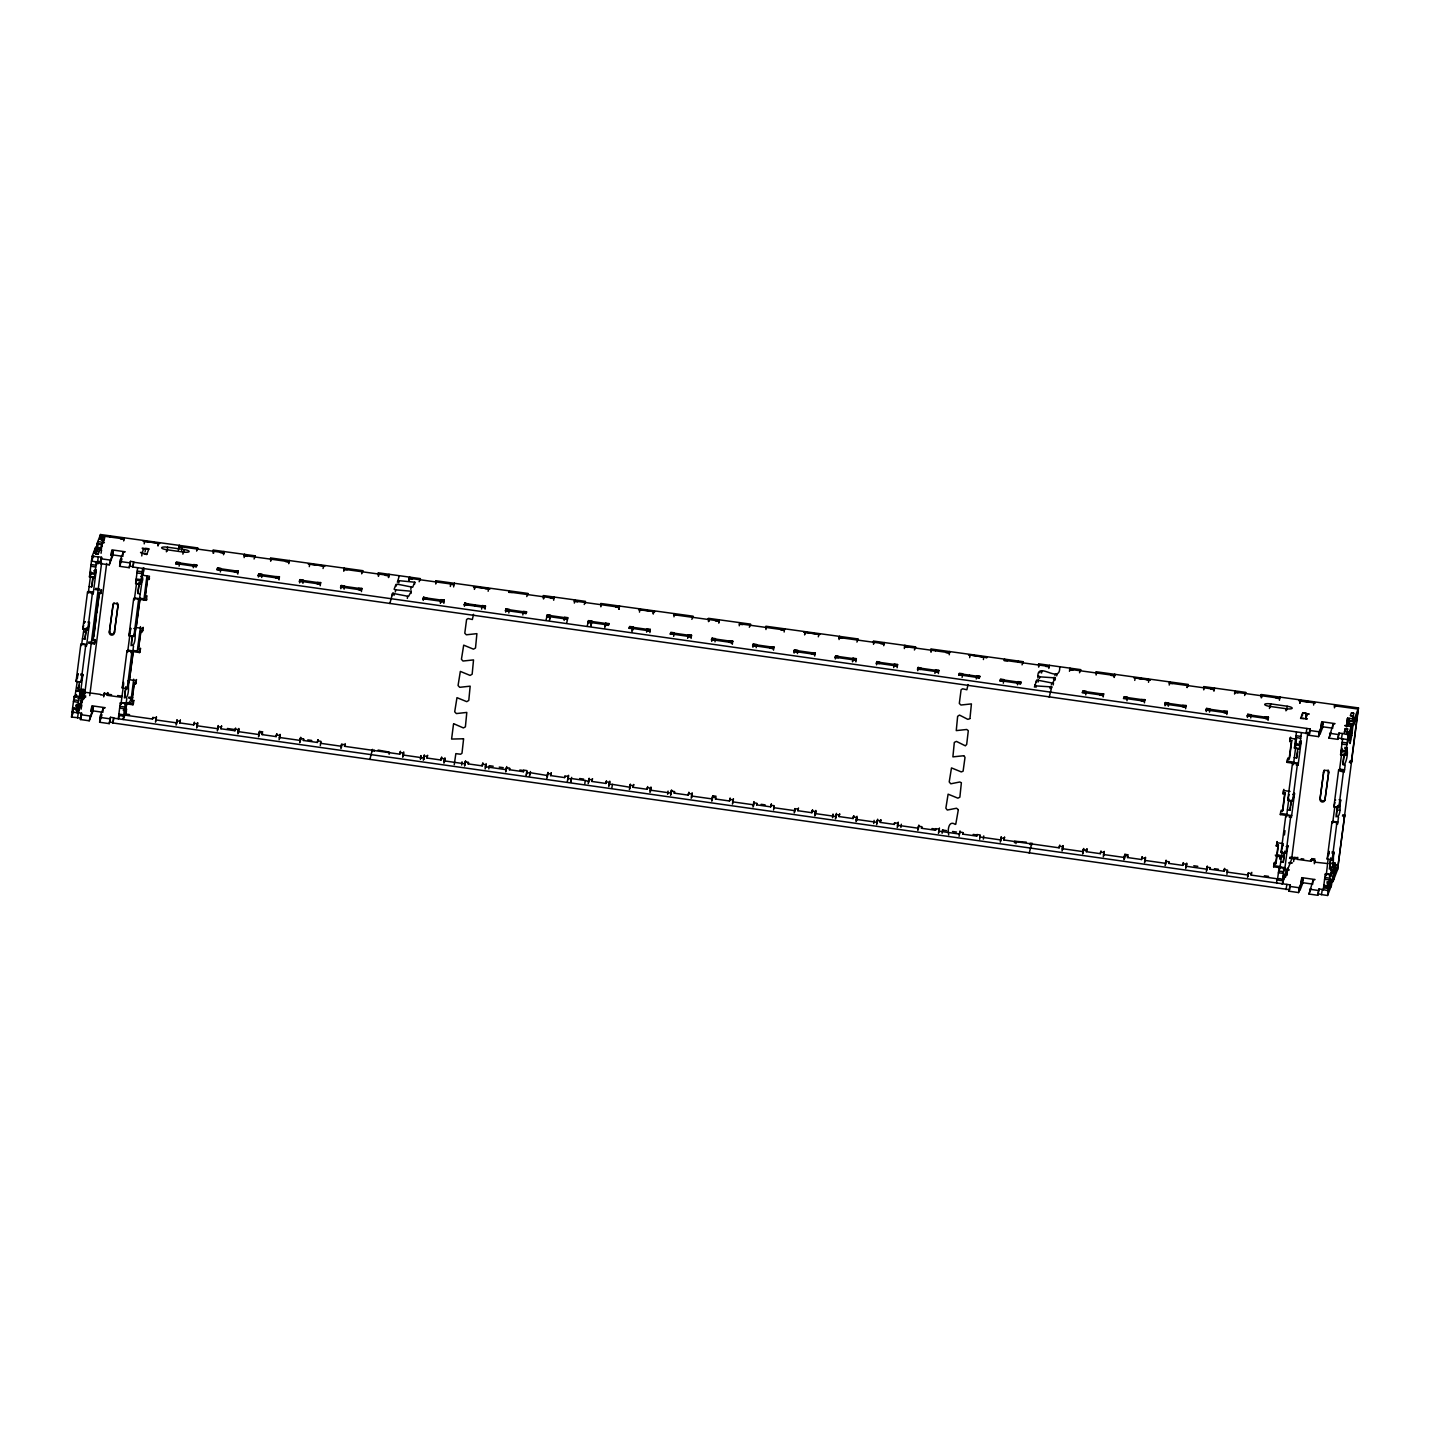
<?xml version="1.0" encoding="UTF-8"?>
<svg xmlns="http://www.w3.org/2000/svg" width="1430" height="1430" viewBox="0 0 1430 1430"><rect width="100%" height="100%" fill="white"/><g stroke="black" fill="none" stroke-linecap="round" stroke-linejoin="round"><path stroke-width="1.5" d="M1284.784 851.494L1283.264 862.29L1280.708 862.183L1279.832 868.636M81.385 689.046L83.601 689.475L81.421 704.579M84.602 621.621L84.495 622.747M85.174 646.146L86.551 645.734L89.482 623.158L87.963 621.996M94.97 569.819L96.221 570.409L93.218 593.629L87.534 591.949L82.761 629.236L87.713 629.933L89.554 622.264M96.257 563.188L98.42 563.492L98.616 561.4M128.36 686.9L129.004 681.038L128.039 680.859M133.812 628.503L135.707 628.896L135.01 634.741M1294.525 793.489L1291.451 817.227L1289.216 817.174M1301.211 741.205L1298.083 765.211L1297.493 763.763L1292.506 763.102L1287.733 800.389L1292.666 801.104L1297.457 763.799M1328.595 855.283L1329.292 851.476M1333.314 858.054L1333.976 852.191L1332.081 851.869M1335.459 800.157L1335.674 800.014M1339.088 799.71L1340.679 800.049L1339.946 805.966L1337.479 805.626M1349.866 740.257L1352.029 725.046L1347.096 724.331L1346.703 726.958M94.934 573.198L94.398 577.72L89.447 577.023L90.001 572.447L94.934 573.198L96.436 561.847M123.766 715.036L123.212 719.522L126.555 710.853L123.266 710.388M77.81 712.819L78.364 708.529L77.059 712.962L77.595 708.351L72.644 707.6L71.5 717.074L80.992 718.021M1285.373 875.464L1282.031 884.115C1286.607 877.984 1274.166 876 1277.079 883.418M1294.972 743.654L1294.418 748.176L1299.37 748.873L1299.906 744.315L1294.954 743.475L1296.456 732.303M1328.72 886.207L1327.576 895.484L1321.517 894.626L1322.285 889.442L1318.996 888.96L1317.799 895.287L1308.968 894.036L1313.133 880.058L1315.064 879.539L1301.872 877.663L1300.978 883.24L1302.623 883.472L1303.231 878.663L1301.586 878.413M453.828 723.777L463.392 727.924L465.394 726.869L466.806 712.426L456.349 713.57L454.704 711.8L456.974 697.661L466.77 701.665L468.79 700.432L470.166 686.168L459.709 687.312L458.065 685.542L460.335 671.403L470.13 675.425L472.168 674.174L473.527 659.909L462.98 661.035L461.425 659.284L463.695 645.145L473.491 649.166L475.511 648.005L476.905 633.651L466.341 634.795L464.786 633.204L466.591 619.494L468.128 618.547L472.365 619.512L473.509 614.31M969.969 718.432L971.417 703.9L960.96 705.026L959.315 703.453L961.103 689.725L962.64 688.795L966.877 689.76L968.038 684.541M958.279 810.006L955.758 824.288M139.353 582.814L137.798 593.396L139.21 582.242C142.785 585.138 144.269 575.736 140.801 576.326M1282.317 851.494L1280.708 862.183M86.515 628.521L84.906 639.174L82.439 638.817L81.492 645.52L80.884 644.126L85.818 644.823L86.408 646.324M1295.687 747.264L1293.435 764.603M1330.919 858.608C1327.451 873.319 1333.761 871.281 1333.386 858.089M84.03 628.396L82.475 638.692M1291.451 800.085L1290.79 805.68M1344.307 754.414C1339.785 780.887 1352.548 749.588 1344.844 747.354M1332.438 864.024L1332.42 862.451L1332.027 863.809M93.165 576.969L92.45 582.725M132.615 635.742C129.129 651.204 135.832 646.306 135.117 634.723M77.274 681.359L74.789 697.804L74.181 696.339M1337.551 807.289C1334.047 822.697 1341.072 816.905 1339.982 805.894M125.876 688.563C122.48 703.578 129.254 698.144 128.414 686.936M76.201 697.018L76.505 694.587M96.346 549.978L96.972 544.044L101.905 544.741L101.512 548.459M80.134 707.367L81.546 694.712L83.601 689.403M1348.061 724.527L1348.454 720.809L1353.388 721.506L1351.815 735.342L1349.33 735.02M1334.887 862.791L1331.544 884.884L1329.382 884.562M1282.799 845.827L1282.871 844.88M1347.775 739.596L1350.349 739.131L1350.081 743.564L1351.797 735.377M72.644 707.6L74.145 696.374L79.133 697.036L79.794 698.287L82.851 674.549L80.652 674.12M119.602 715.357L118.279 718.807L120.317 702.934L125.286 703.596L125.876 705.097L126.841 698.287M142.589 568.407L140.551 584.28L135.618 583.583L137.638 567.71M123.659 716.126L118.708 715.429M1294.865 744.78L1299.799 745.495M1278.402 845.005L1276.311 845.899L1278.402 845.005L1276.132 862.701L1274.487 862.451L1273.63 866.812L1284.104 868.207L1284.694 869.69L1287.822 845.595M1294.418 794.597L1292.863 794.383M1323.233 889.961L1325.27 874.088L1330.258 874.749L1330.847 876.25L1329.292 876.036M1353.906 723.115L1353.406 725.493L1354.228 719.058L1347.632 718.11L1346.72 723.687L1352.101 724.563L1348.168 734.734L1345.523 755.433L1340.571 754.736L1342.609 738.863M1328.613 887.279L1323.679 886.582M1333.868 853.37L1332.009 853.102M1330.74 881.041L1332.903 881.345L1334.977 867.349L1335.084 866.133L1332.867 865.811M80.849 644.161L76.058 681.466L81.063 681.985L82.815 674.424M89.983 572.322L92.11 556.324L95.667 547.1L100.618 547.797M72.912 710.192L73.413 707.832L73.216 709.441M92.289 559.076L92.378 559.934M77.345 678.571L77.917 673.727M88.302 592.807L90.805 573.537M93.343 557.414L93.54 555.805M94.344 553.392L94.898 549.102L101.494 550.05L100.136 549.066M75.736 691.03L78.221 691.387L79.419 682.003M84.906 639.174L86.354 627.913M89.178 586.479L91.609 586.944L92.807 577.577M96.364 553.446L96.632 551.337L99.117 551.694L98.134 554.197L95.667 553.857L96.632 551.337M98.027 544.204L97.526 546.564M77.595 708.297L79.097 697.089M81.01 682.164L85.8 644.859M92.485 592.646L87.713 629.933L82.815 629.057L83.691 625.285M99.653 539.289L100.458 534.516L197.841 547.94L196.571 551.068M99.993 538.145L100.458 534.516M77.542 717.932L78.31 712.73L81.599 713.213L81.188 716.43M93.576 555.734L91.484 561.15L97.526 562.008L98.295 556.806L101.602 557.271L101.19 560.489M78.507 712.444L79.615 705.258L76.326 704.793M76.112 706.402L79.419 706.867L80.044 704.132L79.508 708.422M101.816 539.342L102.084 537.233L104.551 537.573L104.283 539.682M81.081 709.191L81.778 705.222L80.134 704.99L82.457 698.966L84.406 698.448L80.008 697.822M82.046 702.184L82.457 698.966M101.065 553.267L101.494 550.05M102.031 546.26L102.46 543.043L104.39 542.524L97.794 541.577L96.972 548.012L97.472 545.652M82.404 700.897L83.244 695.856M92.753 711.622L91.109 711.389L91.717 706.563L93.379 706.813L92.753 711.622L89.214 720.792L80.402 719.54L81.599 713.213M112.738 555.698L111.093 555.466L111.719 550.639L113.363 550.872L112.738 555.698L109.216 564.85L100.404 563.599L101.602 557.271M83.262 698.698L83.798 694.408L83.315 696.768M103.317 542.202L104.551 537.573M84.156 696.732L85.067 691.155L81.76 690.69M81.564 692.299L84.853 692.764L101.619 562.902M95.113 639.567L93.111 640.479L99.171 593.325L101.155 592.413L101.494 589.803M93.844 636.386L96.489 615.758M96.865 612.809L99.51 592.181M88.374 643.089L94.362 643.929L94.773 640.712M99.171 593.325L100.815 593.557L101.226 590.34L95.238 589.518M94.362 643.929L95.059 639.961M89.75 695.57L106.678 563.456M89.214 720.792L93.379 706.813M109.216 564.85L113.363 550.872M91.109 711.389L92.02 705.812L105.194 707.689L103.264 708.207L100.601 715.107L99.635 722.257L109.252 723.634L110.45 717.306L113.757 717.771L112.988 722.972L1289.52 889.692L1290.146 884.866L1286.839 884.401L113.596 718.146L112.988 722.972M111.093 555.466L112.005 549.889L125.197 551.766L123.248 552.284L120.585 559.184L119.62 566.334L129.236 567.692L130.434 561.364L133.741 561.847L132.972 567.031L1309.523 733.751L1310.13 728.943L1306.841 728.46L133.598 562.222L132.972 567.031M114.293 633.025L118.064 605.105L114.293 633.025A2.502 2.431 17 0 1 111.504 635.099A2.502 2.431 17 0 1 109.323 632.346L113.113 604.425A2.502 2.431 17 0 1 114.096 602.781M109.323 632.346L113.113 604.425M99.635 722.257L100.601 715.107M119.62 566.334L120.585 559.184M103.675 696.875L104.14 693.264L107.429 693.711L107.786 692.567M123.659 540.933L124.267 537.787L124.017 539.807M104.015 695.731L104.372 692.924M102.853 711.425L103.264 708.207M122.837 555.484L123.248 552.284M122.283 695.767L121.264 697.25L107.232 695.32L107.429 693.711M107.751 692.871L107.232 695.32M109.252 723.634L110.45 717.306M129.236 567.692L130.434 561.364M120.978 704.221L123.695 683.611M127.038 650.686L127.628 652.169L130.756 628.127L128.968 635.617L133.919 636.314L135.707 628.825M133.723 598.455L134.313 599.957L136.547 583.351M141.767 555.93L142.178 552.713L140.533 552.481L146.843 554.179M124.374 697.947L125.822 686.686M131.059 645.716L132.275 636.35M144.198 543.865L144.645 541.201L159.534 543.454M119.584 708.1L124.535 708.797L125.25 703.631M127.163 688.724L131.953 651.419L127.002 650.722L122.229 688.009L127.216 688.545L129.004 681.038M138.639 599.206L133.866 636.493L128.915 635.796L133.705 598.491L138.674 599.17L139.264 600.654L141.82 582.582M145.073 551.909L145.628 548.316L148.917 548.78L146.7 554.554L143.536 553.696M131.989 651.383L132.561 652.884L133.544 646.074M133.794 700.432L131.721 701.326L133.794 700.432L133.383 703.649L126.787 702.72L124.91 715.125L152.527 719.04L152.956 717.914M131.721 701.326L133.991 683.647L135.636 683.88L136.476 679.536L136.047 680.662L129.451 679.733L133.061 651.633L133.491 650.489L140.086 651.437L140.498 648.219L139.64 652.563L133.061 651.633M140.051 649.345L138.406 649.113L140.676 631.434L142.321 631.667L143.179 627.323L142.732 628.449L136.136 627.52L139.747 599.402L140.176 598.276L146.772 599.206L146.343 600.35L139.747 599.402M146.343 600.35L146.754 597.132L145.109 596.9L147.379 579.204L149.024 579.436L149.435 576.236L142.839 575.289L143.804 567.764M126.787 702.72L125.34 713.999L129.594 714.589M133.491 650.489L129.451 679.733M140.176 598.276L136.136 627.52M143.751 570.409L142.839 575.289M133.705 679.161L131.185 698.877L128.986 703.471M137.352 650.704L140.444 626.608M143.822 600.332L146.897 576.236M132.436 697.983L134.42 682.521L136.065 682.754M142.768 630.541L141.105 630.308L138.406 649.113M145.109 596.9L147.808 578.077L149.453 578.31L149.024 579.436M126.358 703.846L132.954 704.775L133.365 701.558M135.636 683.88L136.047 680.662M142.321 631.667L142.732 628.449M157.961 545.777L158.23 543.668L159.517 543.597M158.051 545.688L158.516 543.114L143.375 541.416M166.398 551.819L166.666 549.71A5.559 1.305 7.3 0 1 161.662 547.672A5.559 1.305 7.3 0 1 167.632 547.207L184.13 549.549A5.559 1.305 7.3 0 1 189.135 551.569A5.559 1.305 7.3 0 1 183.147 552.052L166.666 549.71M167.131 551.122L167.632 547.207M152.527 719.04L152.724 717.431L156.031 717.914L156.46 716.77L155.906 721.06M155.477 722.186L156.031 717.914M178.339 550.103L179.286 545.366L179.036 547.386M179.125 566.137L179.679 562.544L176.391 562.079L175.658 563.956L179.108 564.046M181.628 550.55L182.164 546.957M182.879 554.161L183.147 552.052M183.737 552.552L184.13 549.549M193.282 567.746L193.694 564.528L197 564.993L196.268 566.888L193.122 566.03M176.087 725.117L177.07 719.701L176.587 724.152M179.715 722.901L180.359 720.166L179.715 722.901L193.729 724.903L194.373 722.168M193.729 724.903L193.944 723.294L197.233 723.759L197.68 722.633L197.126 726.923M196.679 728.049L197.233 723.759M220.345 571.982L220.899 568.389L217.592 567.925L216.877 569.801L220.309 569.909M223.509 554.751L223.92 551.533L223.455 553.053L220.166 552.588M223.67 553.946L223.974 551.533L223.634 552.677L178.947 546.51M217.289 730.98L218.272 725.564L217.718 729.836M237.791 574.074L238.202 570.856L234.77 570.767M220.935 728.764L221.578 726.029L220.935 728.764L234.949 730.748L235.593 728.013M244.155 557.593L244.566 554.375L244.101 555.895L247.39 556.341M234.949 730.748L235.146 729.139L238.453 729.604L238.881 728.478L238.399 732.929M237.898 733.894L238.453 729.604M258.401 577.005L258.812 573.788L262.101 574.252L261.69 577.47M258.508 736.825L259.491 731.409L262.78 731.874M259.009 735.86L259.491 731.409M279.011 579.919L279.422 576.701L275.972 576.612M276.151 736.611L276.794 733.876L276.151 736.611L262.137 734.609L262.351 733L259.044 732.535M288.753 563.688L289.361 560.542L289.092 562.562M279.1 739.757L280.083 734.341L279.547 738.631M299.603 582.85L300.014 579.633L303.321 580.097L302.91 583.315M309.291 566.638L309.738 563.956L324.628 566.226M299.71 742.688L300.693 737.272L300.139 741.544M300.229 741.705L300.64 738.488L299.907 740.383L279.297 737.451L280.03 735.574M320.213 585.782L320.624 582.564L317.174 582.475M323.055 568.532L323.609 565.869L308.433 564.153M317.353 742.456L317.996 739.721L317.353 742.456L303.357 740.472L303.553 738.863L300.264 738.398M320.32 745.602L320.856 741.312L317.567 740.847M340.823 588.695L341.234 585.496L344.523 585.96L344.112 589.178M343.772 571.285L344.38 568.139L344.13 570.141M340.912 748.534L341.466 744.244L344.773 744.708L344.558 746.317L399.774 754.164L400.418 751.429L399.774 754.164M341.43 747.568L341.842 744.351L341.109 746.228L320.517 743.296L320.946 742.17M361.415 591.627L361.826 588.409L358.394 588.32M345.202 743.582L344.558 746.317M388.459 577.434L388.728 575.432L344.022 569.265M388.603 577.505L389.014 574.288L388.549 575.807L385.26 575.343M369.852 759.455L372.515 749.356M389.854 603.532L392.606 593.325L408.533 596.399L411.304 591.269L411.018 593.414M372.247 751.465L372.426 749.964M392.231 595.541L392.499 593.432L393.84 593.236M374.034 751.322L374.195 750.124M394.019 595.398L394.215 593.879M395.735 586.443L397.183 584.137L412.662 587.247L414.807 582.207L398.541 580.634M395.359 591.949L395.627 589.839L411.286 591.234M397.361 582.242L399.345 575.7M398.863 582.85L398.845 580.687M409.105 580.294L409.355 578.274L454.007 584.423L454.365 583.297M409.248 580.348L409.659 577.13M407.336 598.437L407.604 596.328M389.139 754.236L389.407 752.126L378.11 750.089M410.839 589.357L411.125 587.23M414.521 584.316L414.807 582.207M402.742 757.31L403.278 753.02L399.989 752.555M403.242 756.345L403.725 751.894M423.244 600.403L423.655 597.204L426.801 598.044M420.402 759.187L420.974 755.594L420.545 758.794M440.404 603.246L440.958 599.653L444.247 600.117L443.836 603.335M440.547 602.87L440.958 599.653M423.334 760.242L423.888 755.952L427.177 756.416L427.624 755.29L426.98 758.025L440.994 760.027L441.638 757.274L440.994 760.027M423.781 759.115L424.317 754.826M423.852 759.276L424.263 756.059L423.53 757.936L402.938 755.004L403.653 753.127M426.98 758.025L427.177 756.416M450.343 586.461L450.611 584.352L453.9 584.816L454.382 583.297M453.632 586.926L453.9 584.816M443.944 763.173L444.498 758.883L441.191 758.418M444.927 757.757L444.373 762.029L444.873 758.99L444.14 760.867L464.75 763.799L465.465 761.904M464.446 606.266L464.857 603.049L468.003 603.889M474.385 589.392L474.814 586.711L489.721 588.981M474.563 588.82L474.832 586.711L473.545 586.765M454.24 764.71L455.848 753.628L460.621 754.236L461.997 753.217L463.588 738.935M461.622 765.032L462.033 761.815M481.606 609.091L482.16 605.516L485.467 605.98L485.056 609.198M464.553 766.087L465.09 761.815L468.397 762.279L468.182 763.888L482.196 765.872L482.84 763.137L482.196 765.872M465.054 765.122L465.537 760.671M488.148 591.287L488.595 588.606L473.562 586.944M485.145 769.018L485.7 764.728L482.411 764.264M485.592 767.892L486.146 763.602M505.648 612.111L506.059 608.894L509.366 609.377L508.812 612.97M488.81 768.893L489.221 765.676L493.225 766.248M522.826 614.954L523.38 611.361L526.669 611.826L525.954 613.702L522.79 612.862M505.755 771.95L506.309 767.66L509.598 768.125L509.402 769.733L523.416 771.717L523.845 770.591L519.841 770.037M506.184 770.824L506.738 766.534M523.416 771.717L523.612 770.126L526.919 770.591L526.365 774.881M526.151 775.793L526.991 771.449M546.135 619.851L547.279 614.757L550.568 615.222L550.014 618.815M529.44 776.258L529.994 772.665L547.172 775.489L547.887 773.612M549.442 620.316L549.996 616.723M530.029 774.756L530.441 771.539M553.696 600.26L554.107 597.043L553.642 598.562L550.353 598.115M564.171 620.423L564.582 617.206L567.889 617.689L566.745 622.783M546.76 778.707L547.958 772.379L547.404 776.669M550.604 775.596L551.247 772.861L550.604 775.596L564.618 777.58L565.047 776.454M574.342 603.102L574.753 599.885L574.288 601.404L577.577 601.869M564.618 777.58L564.832 775.972L568.121 776.436L568.55 775.31L568.014 779.6M567.352 781.638L568.121 776.436M587.355 625.714L588.481 620.602L591.788 621.085L591.376 624.284M570.659 782.103L571.214 778.51L585.227 780.512L584.816 783.729M590.644 626.179L591.198 622.586M570.802 781.727L571.643 777.384M590.787 625.804L591.788 621.085M604.801 627.788L605.212 624.57L608.358 625.411L609.091 623.534L605.641 623.444M605.391 626.286L605.802 623.069M588.177 783.658L589.16 778.242L588.606 782.532M591.823 781.441L592.467 778.707L591.823 781.441L605.82 783.425L606.463 780.691M618.94 609.216L619.548 606.052M619.047 609.269L619.458 606.052L618.993 607.571L615.704 607.124M605.82 783.425L606.034 781.817L609.323 782.299L609.77 781.173L609.216 785.445M608.787 786.589L609.323 782.299M611.861 787.966L612.415 784.373L629.593 787.197L630.308 785.32M631.846 632.024L632.418 628.431L628.968 628.342L629.701 626.465L632.99 626.93L632.578 630.147M632.435 630.523L632.99 626.93M639.478 612.147L639.925 609.466L654.815 611.736L638.656 609.698M646.592 632.131L647.004 628.914L650.293 629.397L649.881 632.596M629.379 789.503L630.38 784.087L629.897 788.538M633.025 787.304L633.669 784.552L633.025 787.304L647.039 789.288L647.683 786.554M647.039 789.288L647.236 787.68L650.543 788.145L650.972 787.018L650.507 791.469M649.989 792.435L650.543 788.145M673.959 616.795L674.567 613.649L674.013 615.15L677.445 615.222M673.637 636.368L674.209 632.793L670.902 632.31L670.187 634.205L673.619 634.294M667.667 794.294L668.078 791.076M687.651 638.37L688.205 634.777L691.512 635.242L691.101 638.459M670.599 795.366L671.582 789.95L671.117 794.383M688.241 795.134L688.885 792.399L688.241 795.134L674.227 793.15L674.442 791.541L671.153 791.076M691.208 798.28L692.192 792.864L691.637 797.154M691.709 797.314L692.12 794.097L691.405 795.992L711.997 798.905L712.73 797.028M711.711 641.391L712.122 638.173L715.411 638.638L715 641.856M718.79 623.015L719.201 619.798L718.736 621.317L715.429 620.87M718.897 622.622L719.254 619.798M711.8 801.211L712.784 795.795L716.09 796.26M712.247 800.085L712.784 795.795M732.303 644.304L732.714 641.105L729.282 640.998M729.461 800.997L730.104 798.262L729.461 800.997L715.447 798.995L715.644 797.404L712.355 796.921M739.274 625.804L739.542 623.784L784.284 629.951L784.623 628.825M739.632 624.66L739.882 622.658L739.364 624.159L742.671 624.624M732.41 804.143L733.393 798.726L732.839 803.017M752.913 647.236L753.324 644.018L756.613 644.483L756.202 647.701M753.02 807.074L754.003 801.658L753.521 806.091M773.523 650.167L773.934 646.95L770.484 646.861M770.663 806.842L771.306 804.107L770.663 806.842L756.649 804.858L756.863 803.249L753.556 802.784M784.141 632.024L784.552 628.807L784.087 630.326L780.78 629.879M773.612 809.988L774.166 805.716L770.877 805.233M794.115 653.099L794.526 649.881L797.833 650.346L797.422 653.564M804.572 634.902L805.09 632.239L819.891 634.491L803.767 632.257L805.019 632.221L804.75 634.33M794.222 812.919L794.776 808.629L798.065 809.094L797.869 810.703L811.883 812.705L812.526 809.97L811.883 812.705M794.74 811.954L795.151 808.737L794.419 810.613L773.827 807.7L774.256 806.556M814.725 656.013L815.136 652.795L811.704 652.706M818.318 636.797L818.711 634.706M798.512 807.968L797.869 810.703M814.832 815.851L815.815 810.435L815.35 814.885M835.335 658.944L835.746 655.726L838.892 656.567M839.053 639.55L839.66 636.404L839.392 638.406M832.51 817.71L832.921 814.492M852.495 661.786L853.049 658.193L856.356 658.658L855.944 661.875M832.653 817.334L833.064 814.117M852.638 661.411L853.049 658.193M835.442 818.782L835.978 814.492L839.285 814.957L839.714 813.831L839.07 816.566L853.084 818.55L853.728 815.815L853.084 818.55M835.871 817.638L836.425 813.366M835.942 817.799L836.353 814.582L835.638 816.476L815.029 813.545L815.761 811.668M839.07 816.566L839.285 814.957M856.034 821.696L856.588 817.406L853.299 816.941M856.481 820.57L857.017 816.28M856.552 820.731L856.963 817.513L856.23 819.39L876.84 822.322L877.573 820.445M876.536 664.807L876.948 661.59L880.111 662.43M883.722 645.716L883.972 643.697L839.303 637.548M884.062 644.573L884.33 642.553L883.829 644.072L880.523 643.625M873.712 823.573L874.123 820.355M893.696 667.631L894.268 664.038L897.557 664.503L897.146 667.721M876.644 824.627L877.198 820.337L880.487 820.802L880.934 819.676L880.29 822.411L894.286 824.413L894.733 823.287M877.073 823.501L877.627 819.211M880.29 822.411L880.487 820.802M904.35 648.559L904.6 646.539L949.27 652.706L949.627 651.562L949.234 654.779M904.69 647.415L904.958 645.395M894.286 824.413L894.501 822.804L897.79 823.269L897.254 827.559M897.754 826.594L898.237 822.143M917.756 670.652L918.167 667.435L921.313 668.275M900.918 827.434L901.329 824.216M934.916 673.494L935.47 669.901L938.759 670.366L938.348 673.584M917.846 830.49L918.4 826.2L921.707 826.665L921.492 828.274L935.506 830.258L935.935 829.132L931.931 828.56M918.292 829.346L918.846 825.074M935.506 830.258L935.703 828.649L939.01 829.114L938.455 833.404M938.902 832.278L939.438 827.988M942.12 833.279L942.674 829.686M962.104 677.355L962.676 673.762L959.369 673.298L958.654 675.175L962.086 675.264M969.665 657.657L970.112 654.976C1012.94 661.947 959.673 652.706 969.898 655.548M948.751 834.941C947.321 829.632 948.948 819.837 955.329 824.449M976.261 678.964L976.672 675.747L979.979 676.211L979.246 678.106L976.1 677.248M959.065 836.336L960.048 830.919M983.411 659.552L983.661 657.443M973.151 834.423L977.155 834.977L976.708 836.121L962.712 834.119L962.908 832.51L959.619 832.046M976.708 836.121L976.922 834.512L980.211 834.977L979.675 839.267M983.34 839.142L983.751 835.924M1003.324 683.2L1003.878 679.607L1000.589 679.143L999.856 681.02L1003.306 681.109M1017.481 684.809L1017.892 681.61L1021.181 682.074L1020.466 683.951L1017.302 683.111M1000.267 842.181L1001.25 836.764L1000.714 841.054M1003.914 839.982L1004.557 837.247L1003.914 839.982L1059.13 847.829L1059.773 845.076M1014.46 842.753L1014.621 841.537M1014.657 841.251L1026.311 842.163M1034.408 687.115L1036.75 680.001L1052.605 683.093L1055.376 677.945L1055.09 680.09M1036.339 681.931L1036.5 680.716M1015.926 843.664L1016.194 841.555M1035.964 687.419L1036.107 686.221M1036.16 685.917L1051.783 686.918L1049.209 697.179M1037.93 678.017C1036.232 658.783 1060.703 686.025 1059.702 666.738M1038.091 682.074L1038.377 679.965M1039.86 672.833L1040.003 671.617M1039.467 678.338L1039.628 677.123M1039.664 676.819L1055.358 677.909M1041.612 672.994L1041.88 670.885M1048.833 668.471L1049.441 665.325L1048.923 666.827L1045.616 666.38M1050.085 688.581L1050.353 686.472M1029.207 853.12L1031.87 843.021L1031.602 845.13M1030.083 844.522L1030.279 843.003M1051.443 684.827L1051.604 683.629M1053.588 679.482L1053.856 677.373M1053.213 684.988L1053.481 682.879M1054.965 675.729L1055.108 674.531M1056.716 675.889L1056.985 673.78L1055.805 673.995M1069.461 671.314L1070.069 668.168L1069.551 669.669L1072.858 670.134M1059.13 847.829L1059.344 846.22L1062.633 846.685L1063.08 845.559L1062.526 849.831M1062.079 850.975L1062.633 846.685M1085.745 694.909L1086.3 691.316L1082.993 690.851L1082.278 692.728L1085.71 692.817M1082.689 853.889L1083.672 848.473L1083.207 852.924M1103.191 697L1103.602 693.782L1100.171 693.693M1086.335 851.69L1086.979 848.955L1086.335 851.69L1100.349 853.674L1100.993 850.939M1114.81 674.334L1114.202 677.48L1114.739 674.317L1114.274 675.836L1110.967 675.389M1100.349 853.674L1100.546 852.066L1103.853 852.53L1104.282 851.404L1103.728 855.694L1104.228 852.638L1103.495 854.514L1124.105 857.446L1124.82 855.569L1124.409 858.787L1124.892 854.336L1128.181 854.8M1103.299 856.82L1103.853 852.53M1126.947 700.772L1127.501 697.179L1124.212 696.696L1123.479 698.591L1126.929 698.68M1134.759 680.412L1135.206 677.731L1150.078 680.001M1123.909 859.752L1124.892 854.336M1144.411 702.845L1144.822 699.627L1141.372 699.538M1148.505 682.307L1148.951 679.625L1133.918 677.802L1150.06 680.144M1141.551 859.519L1142.195 856.784L1141.551 859.519L1127.537 857.535L1127.752 855.927L1124.445 855.462M1144.501 862.683L1145.484 857.267L1145.019 861.7M1165.003 705.776L1165.414 702.559L1168.721 703.024L1168.31 706.241M1169.222 685.059L1169.829 681.913L1169.49 683.057L1214.177 689.224L1213.927 691.226M1165.11 865.597L1166.094 860.181L1165.629 864.632M1185.613 708.708L1186.024 705.49L1182.574 705.401M1182.771 865.382L1183.397 862.648L1182.771 865.382L1168.757 863.398L1168.954 861.79L1165.665 861.307M1185.72 868.528L1186.703 863.112L1186.149 867.402M1206.223 711.622L1206.634 708.404L1209.923 708.887L1209.512 712.086M1214.267 690.082L1214.535 688.08M1206.312 871.46L1207.313 866.044L1206.759 870.334M1226.815 714.553L1227.226 711.336L1223.794 711.246M1223.973 871.227L1224.616 868.493L1223.973 871.227L1209.959 869.243L1210.173 867.635L1206.866 867.17M1234.555 694.068L1234.805 692.066L1279.546 698.233L1279.904 697.089L1279.421 700.289M1234.894 692.924L1235.163 690.922L1234.644 692.442L1237.951 692.889M1226.922 874.391L1227.476 870.101L1224.169 869.619M1247.425 717.485L1247.836 714.267L1251.143 714.732L1250.732 717.949M1247.532 877.305L1248.086 873.015L1251.375 873.498L1251.179 875.106L1276.65 878.717M1269.447 708.494L1269.715 706.384A5.559 1.305 7.3 0 1 1264.71 704.347A5.559 1.305 7.3 0 1 1270.68 703.882L1287.161 706.223A5.559 1.305 7.3 0 1 1292.184 708.261A5.559 1.305 7.3 0 1 1286.196 708.726L1269.715 706.384M1248.05 876.34L1248.462 873.122L1247.729 874.999L1227.119 872.086L1227.566 870.959M1268.035 720.398L1268.446 717.199L1264.996 717.091M1270.251 707.189L1270.68 703.882M1251.804 872.354L1251.179 875.106M1285.928 710.835L1286.196 708.726M1286.66 710.138L1287.161 706.223M1276.311 845.899L1277.151 841.555L1276.74 844.773M1291.379 817.477L1290.79 815.976L1280.333 814.582L1280.744 811.364L1282.817 810.47L1285.087 792.792L1283.014 793.686L1285.087 792.792M1283.014 793.686L1283.425 790.468L1290.003 791.416M1287.018 762.369L1287.465 761.243L1294.043 762.172L1293.614 763.298L1287.018 762.369L1287.429 759.151L1289.52 758.258L1291.791 740.579L1289.699 741.473L1291.791 740.579M1289.699 741.473L1290.557 737.129L1290.128 740.347M1273.63 866.812L1274.487 862.451M1283.443 792.56L1283.854 789.342M1287.465 761.243L1287.876 758.025M1274.041 863.595L1275.685 863.827L1277.955 846.131M1282.388 811.597L1284.658 793.918M1289.073 759.384L1291.344 741.705M1277.365 854.407L1276.025 856.427M1279.028 856.659L1280.118 856.999L1279.85 859.108L1280.404 855.39L1277.097 854.943M1299.852 703.167L1300.353 700.503L1315.171 702.756M1277.616 878.753L1279.117 867.545M1299.924 703.077L1300.299 700.486L1314.045 702.38L1313.598 705.062M1286.625 815.887L1288.841 798.709M1295.544 746.496L1296.259 740.508L1294.472 747.997L1299.423 748.694L1301.175 741.151M1284.426 834.977L1284.98 830.651M1283.228 862.433L1284.623 851.279M1287.447 809.863L1289.878 810.327L1291.075 800.943M1294.132 757.632L1296.581 758.097L1297.779 748.73M1302.373 715.894L1302.784 712.676L1306.091 713.141L1305.679 716.359M1282.567 879.45L1284.069 868.242M1285.981 853.317L1290.754 816.012M1299.906 744.226L1301.407 733M1284.015 874.463C1283.639 887.708 1280.78 870.405 1287.304 874.946L1285.945 873.945L1285.534 877.162M1285.32 877.376L1286.088 869.082L1289.252 869.923L1287.304 870.441L1285.945 873.945M1286.893 873.659L1287.304 870.441M1286.982 874.517L1287.804 868.082M1286.088 889.603L1286.839 884.401M1306.073 733.662L1306.841 728.46M1307.896 732.249L1291.612 859.269L1287.894 868.94M1303.231 878.663L1299.62 886.618L1298.565 892.57L1288.948 891.194L1290.146 884.866M1323.233 722.722L1322.607 727.548L1320.963 727.316L1321.57 722.49L1323.233 722.722L1319.604 730.676L1318.549 736.629L1308.933 735.27L1310.13 728.943M1293.614 861.575L1294.15 857.303L1297.457 857.75L1297.26 859.359L1311.292 861.289L1311.811 858.751M1297.725 857.303L1297.26 859.359M1298.565 892.57L1299.62 886.618M1318.549 736.629L1319.604 730.676M1298.994 891.426L1300.567 885.563M1318.978 735.503L1320.569 729.622M1300.978 883.24L1301.872 877.663M1320.963 727.316L1321.874 721.739L1335.048 723.616L1333.118 724.134L1328.971 738.112L1337.783 739.364L1338.981 733.036L1342.269 733.501L1341.519 738.702L1347.561 739.56L1350.707 731.409M1311.292 861.289L1311.846 858.536M1328.041 769.984A2.502 2.431 17 0 1 1328.72 771.986L1324.949 799.924A2.502 2.431 17 0 1 1322.16 801.98A2.502 2.431 17 0 1 1319.997 799.227L1323.769 771.306A2.502 2.431 17 0 1 1324.341 770.037M1319.997 799.227L1323.769 771.306M1314.331 863.756L1314.796 860.145L1311.489 859.68M1334.44 707.868L1334.851 704.668L1334.387 706.188L1337.801 706.259M1314.617 863.023L1314.885 861.003M1334.619 707.081L1334.923 704.668L1334.583 705.812L1358.142 709.066L1358.5 707.922L1261.188 694.515L1260.831 695.641M1312.722 883.275L1313.133 880.058M1332.706 727.352L1333.118 724.134M1324.949 799.924L1328.72 771.986M1337.783 739.364L1338.981 733.036M1317.799 895.287L1318.996 888.96M1336.299 823.859L1337.533 824.038L1336.943 822.536L1331.974 821.875L1327.183 859.162L1332.188 859.698L1333.976 852.191M1344.057 733.322L1345.29 728.71L1347.757 729.05L1346.524 733.679M1326.2 875.589L1328.095 859.198M1332.688 822.983L1334.816 806.717M1339.535 769.912L1341.984 750.839M1345.022 730.819L1345.29 728.71M1346.72 723.687L1347.632 718.11M1329.346 869.1L1330.776 857.839M1336.031 816.87L1337.229 807.503M1342.734 764.657L1344.164 753.413M1348.454 724.778L1349.277 718.343L1346.381 725.886M1348.74 724.027L1348.955 722.418M1324.555 879.253L1329.489 879.951L1330.222 874.803M1332.134 859.877L1336.907 822.572M1343.61 770.359L1338.82 807.646L1333.886 806.949L1338.659 769.662L1343.646 770.323L1344.236 771.807L1342.073 771.503M1348.365 737.487L1348.15 739.096L1348.651 736.736M1329.274 887.851L1329.489 886.243L1328.988 888.602L1324.037 887.905L1324.538 885.545M1330.847 876.215L1331.813 869.44M1337.568 823.93L1338.498 817.227M1344.236 771.771L1345.201 765.014M1327.451 882.507L1330.74 882.971L1330.24 885.331L1327.773 884.991M1349.616 734.234L1349.402 735.842L1349.902 733.483M1330.74 882.971L1330.526 884.58L1327.237 884.115M1330.722 887.333L1331.544 880.916L1331.044 883.275L1327.737 882.793M1352.297 720.094L1354.693 721.06L1354.21 723.419L1354.407 721.81M1352.565 717.985L1353.817 713.373L1351.332 713.016L1350.367 715.536L1352.852 715.876M1333.404 872.514L1333.815 869.297L1336.299 869.654L1336.8 867.295L1333.207 867.581M1334.53 874.231L1334.726 872.622L1333.618 879.808L1330.329 879.343M1335.03 872.926L1335.531 870.548L1335.334 872.157M1355.962 717.788L1355.747 719.397M1330.669 881.524L1332.849 881.827L1337.479 869.815L1344.754 815.1L1342.77 814.814M1349.294 762.369L1351.279 762.655L1358.089 709.048L1353.441 721.077L1348.508 720.363M1358.5 707.922L1337.551 869.815M73.699 699.896L78.668 700.468M79.615 692.764L80.044 689.85M1278.67 871.049L1283.639 871.621M81.796 643.786L86.765 644.34M121.264 702.559L126.233 703.113M1286.768 814.939L1291.737 815.493M1326.236 873.712L1331.187 874.266M79.365 685.059L78.257 691.28M1297.725 751.787L1296.581 758.097M1348.776 736.986L1347.757 742.76M1331.402 867.438L1331.115 869.529L1333.582 869.887M94.827 552.82L95.095 551.068M95.22 550.192L95.613 547.565L100.547 548.262L100.297 550.014M97.115 561.472L96.543 564.814M1290.593 806.895L1289.878 810.327M77.703 688.706L77.953 687.294M92.253 583.905L91.609 586.944M90.787 566.226L95.703 567.013M78.346 702.38L73.43 701.54M136.887 573.001L141.856 573.555M124.535 708.797L123.749 714.821L118.797 714.071M1300.657 738.291L1295.741 737.451M1278.366 872.818L1283.354 873.319M1341.858 744.154L1346.828 744.708M1329.489 879.951L1328.72 886.01L1323.769 885.313M90.823 571.178L89.5 576.844L94.452 577.541L96.239 570.052M84.227 622.926L85.174 621.603M76.112 681.288L76.559 679.393M76.773 678.446L77.864 673.727M136.529 579.615L135.653 583.404L140.605 584.101L142.357 576.54M122.265 687.83L123.588 682.164M1289.091 794.544L1287.787 800.228L1292.72 800.925L1294.472 793.364L1293.542 793.239M1281.083 852.441L1282.835 844.88M1287.787 845.577L1286.035 853.138L1281.03 852.62L1285.82 815.315L1286.428 816.78M1342.055 748.408L1340.625 754.557L1345.576 755.255L1347.328 747.693M1334.923 802.516L1333.94 806.77L1338.873 807.485L1340.679 799.978M1327.237 859.001L1327.791 856.624M1328.005 855.694L1329.042 851.494M964.195 755.97L965 757.489L963.105 771.199L961.282 771.914L951.486 767.91L949.216 781.942L950.771 783.801L959.798 781.996L961.371 782.746L959.87 797.189L957.903 798.172L948.108 794.168L945.856 808.2L947.304 810.041L956.527 808.236L958.261 809.63M110.074 537.019L110.432 535.875M100.815 593.557L101.155 592.413M93.111 640.479L93.665 639.371M212.82 551.194L213.159 550.05L255.309 555.859L254.844 557.45M244.619 554.375L244.262 555.519L289.003 561.686M409.713 577.13L409.195 578.65L412.483 579.096M419.937 580.205L420.402 578.614L378.253 572.804L378.289 576.111M527.545 595.041L528.028 593.45L435.721 580.723L435.757 584.03M585.013 602.96L585.496 601.369L543.346 595.559L543.382 598.866M600.475 604.622L600.815 603.478L693.121 616.205L692.638 617.796M639.818 610.038L638.674 609.502M674.567 613.649L674.209 614.793L718.897 620.942M708.082 619.458L708.44 618.314L750.589 624.124L750.106 625.714M765.568 627.377L765.908 626.233L858.179 638.96L857.714 640.551M873.158 642.213L873.498 641.069L915.647 646.878L914.396 650.006M904.922 645.395L904.457 646.914L907.764 647.379M930.626 650.132L930.984 648.988L1023.29 661.715L1022.825 663.306M935.506 650.811L935.863 649.667M1018.053 662.179L1018.428 661.035M1135.277 677.749L1149.023 679.643M1214.481 688.062L1214.016 689.582L1210.71 689.135M1314.116 702.398L1299.012 700.718M1279.046 856.463L1280.547 855.873M1289.753 857.732L1294.293 857.768M1351.279 762.655L1351.636 761.511L1349.634 761.225M124.196 537.787L123.731 539.307L120.424 538.842M179.215 545.366L178.75 546.886L182.039 547.332M289.289 560.542L288.806 562.062L285.517 561.597M344.308 568.121L343.844 569.641L347.258 569.712M509.402 590.876L509.044 592.02L553.821 598.187M512.351 592.467L508.919 592.395M839.589 636.386L839.106 637.905L842.538 637.995M949.645 651.562L949.18 653.081L945.874 652.634M1007.614 660.749L1004.2 660.66L1004.664 659.141L1004.289 660.285L1049.084 666.452M1169.758 681.913L1169.293 683.433L1172.707 683.504M1279.832 697.071L1279.367 698.591L1276.061 698.144M79.723 698.537L77.864 698.287M1284.694 869.69L1283.443 869.529M102.084 537.233L101.119 539.736L103.586 540.093M99.832 549.817L102.745 542.292M98.295 556.806L92.11 556.324M97.526 562.008L100.976 562.097M98.42 563.492L99.242 561.364M100.404 563.599L100.833 562.473M121.961 558.826L120.066 565.207M73.502 708.654L72.126 712.247L78.31 712.73M71.5 717.074L73.591 711.675M78.15 710.138L79.115 707.618M79.419 706.867L76.255 706.027M83.601 696.017L84.567 693.514M84.853 692.764L81.725 691.852M141.892 553.464L143.822 548.459M80.402 719.54L80.849 718.414M147.379 579.204L147.808 578.077M101.977 714.75L100.064 721.131M140.676 631.434L141.105 630.308M139.64 652.563L140.086 651.437M133.991 683.647L134.42 682.521M132.954 704.775L133.383 703.649M156.406 718.003L155.673 719.898L176.283 722.811L176.998 720.935M234.323 571.893L237.487 572.733L238.202 570.856M197.608 723.866L196.875 725.743L217.485 728.674L218.218 726.78M258.812 573.788L258.079 575.664L261.529 575.754M275.543 577.738L278.689 578.596L279.422 576.701M238.828 729.711L238.095 731.588L258.705 734.52L259.42 732.643M300.014 579.633L299.299 581.51L302.731 581.617M316.745 583.601L319.891 584.441L320.624 582.564M262.137 734.609L262.584 733.483M341.234 585.496L340.501 587.373L343.951 587.462M357.965 589.446L361.111 590.304L361.826 588.409M303.357 740.472L303.786 739.346M396.003 584.334L394.126 589.231L395.627 589.839M423.655 597.204L422.923 599.081L426.372 599.17M440.369 601.154L443.532 602.012L444.247 600.117M464.857 603.049L464.124 604.926L467.574 605.015M474.581 606.016L475.01 604.89M481.588 607.017L484.734 607.857L485.467 605.98M506.059 608.894L505.344 610.789L508.776 610.878M468.182 763.888L468.629 762.762M486.075 764.836L485.342 766.712L505.952 769.644L506.685 767.767M564.01 618.725L567.156 619.565M509.402 769.733L509.831 768.607M568.497 776.544L567.764 778.421L571.071 778.885M585.227 780.512L588.374 781.352L589.106 779.475M646.432 630.433L649.577 631.274L650.293 629.397M609.698 782.389L608.983 784.284L612.415 784.373M687.633 636.279L690.779 637.119L691.512 635.242M650.918 788.252L650.185 790.129L670.795 793.06L671.528 791.183M712.122 638.173L711.389 640.05L714.839 640.139M728.835 642.142L731.999 642.982L732.714 641.105M674.227 793.15L674.674 792.023M753.324 644.018L752.591 645.913L756.041 646.002M770.055 647.987L773.201 648.827L773.934 646.95M715.447 798.995L715.876 797.869M733.34 799.96L732.607 801.837L753.217 804.768L753.932 802.891M794.526 649.881L793.811 651.758L797.243 651.848M811.257 653.832L814.421 654.69L815.136 652.795M756.649 804.858L757.096 803.731M835.746 655.726L835.013 657.603L838.463 657.711M852.477 659.695L855.623 660.535L856.356 658.658M876.948 661.59L876.233 663.466L879.665 663.556M893.678 665.54L896.825 666.398L897.557 664.503M918.167 667.435L917.434 669.312L920.884 669.419M934.898 671.403L938.044 672.243L938.759 670.366M898.165 823.376L897.45 825.253L918.06 828.185L918.775 826.29M969.093 676.265L969.522 675.139M921.492 828.274L921.921 827.148M939.385 829.221L938.652 831.098L959.262 834.03L959.995 832.153M962.712 834.119L963.141 832.993M980.301 835.835L979.872 836.961L1000.464 839.893L1001.197 837.998M1099.724 694.819L1102.888 695.659L1103.602 693.782M1063.008 846.792L1062.293 848.669L1082.885 851.601L1083.618 849.706M1140.943 700.664L1144.089 701.504L1144.822 699.627M1165.414 702.559L1164.699 704.436L1168.131 704.525M1182.145 706.527L1185.291 707.367L1186.024 705.49M1127.537 857.535L1127.984 856.409M1145.43 858.483L1144.697 860.377L1165.307 863.291L1166.04 861.414M1206.634 708.404L1205.901 710.299L1209.351 710.388M1223.365 712.372L1226.511 713.213L1227.226 711.336M1168.757 863.398L1169.186 862.254M1186.632 864.346L1185.917 866.223L1206.527 869.154L1207.242 867.277M1247.836 714.267L1247.121 716.144L1250.553 716.233M1264.567 718.235L1267.713 719.076L1268.446 717.199M1209.959 869.243L1210.388 868.117M1302.784 712.676L1300.567 718.45L1303.999 718.539M1305.644 718.772L1307.592 713.749M1308.933 735.27L1309.523 733.751M1280.333 814.582L1280.762 813.456L1287.358 814.385L1286.929 815.529M1319.944 734.448L1322.607 727.548M1275.685 863.827L1276.132 862.701M1328.971 738.112L1330.955 732.964M1280.225 867.742L1280.654 866.616L1274.076 865.668M1342.269 733.501L1348.168 734.734M1341.519 738.702L1338.355 737.862M1288.948 891.194L1289.52 889.692M1357.481 713.838L1353.602 723.884L1347.006 722.937M1350.349 739.131L1349.902 740.275L1347.739 739.953M1299.959 890.372L1302.623 883.472M1351.636 759.384L1351.082 762.976L1351.672 761.475M1308.968 894.036L1310.953 888.906M1344.79 815.064L1343.95 819.408M1322.285 889.442L1328.184 890.675L1331.33 882.507L1326.933 881.899M1321.517 894.626L1318.371 893.786M1335.03 866.115L1334.601 867.259L1334.959 862.969M1334.244 874.981L1338.105 864.953L1334.816 864.489M1327.576 895.484L1331.491 885.313M196.929 549.924L197.715 548.387M254.057 558.987L255.184 556.306M362.022 572.679L362.809 571.142M361.665 573.823L362.934 570.695L270.645 557.968L270.681 561.275M419.133 581.742L420.277 579.061M526.758 596.578L527.902 593.897M584.226 604.497L585.371 601.816M691.852 619.333L692.996 616.652M749.32 627.252L750.464 624.57M856.91 642.088L858.054 639.407M914.735 648.863L915.522 647.325M1022.039 664.843L1023.165 662.162M1079.847 671.617L1080.633 670.08M1079.507 672.761L1080.776 669.633L1038.627 663.824L1038.663 667.131M1187.079 687.222L1188.259 684.916M1187.115 687.598L1188.384 684.47L1096.095 671.743L1096.131 675.049M1244.94 694.39L1245.727 692.853M1244.601 695.516L1245.852 692.388L1203.703 686.579L1203.738 689.886M969.844 718.682L967.824 719.344L959.476 715.072L957.635 716.341L956.259 730.605L966.716 729.479L968.307 730.676L966.68 744.422L965.518 745.656M453.525 723.991L451.594 739.06L463.499 738.774M965.125 745.709L956.402 741.384L954.311 742.42L952.898 756.863L963.641 755.755M143.358 541.255L144.645 541.201M308.451 564.01L309.738 563.956M324.574 566.369L323.323 566.423M489.668 589.124L488.524 589.196M1298.994 700.557L1300.299 700.486M1315.117 702.917L1300.192 701.075M1295.169 858.822L1289.574 858.304M102.281 537.108L104.372 537.376M103.353 540.2L101.333 539.95M96.829 551.229L98.938 551.497M97.83 554.34L95.882 554.071M82.297 693.05L84.388 693.318M83.298 696.16L82.314 696.142M76.845 707.171L78.936 707.421M77.917 710.263L76.505 710.192M1351.529 712.909L1353.638 713.159M1352.619 716.001L1350.546 715.733M1345.487 728.585L1347.578 728.853M1346.56 731.677L1344.504 731.409L1346.792 731.57M82.171 701.004L80.867 700.772M1280.19 856.409L1282.084 856.677M484.967 588.695L486.272 588.874M123.909 538.931L100.082 535.642L97.026 543.597L101.959 544.294M574.449 601.029L619.19 607.196M1069.712 669.312L1114.471 675.478M95.596 588.374L99.582 588.928M88.714 641.963L94.702 642.785M1342.413 815.958L1344.415 816.226M1313.08 858.715L1314.939 858.965M111.594 694.73L104.193 693.711L103.729 695.23L100.44 694.783M117.6 695.552L121.604 696.106M128.843 697.107L132.776 697.643M1275.256 855.14L1282.263 856.105M1290.003 857.16L1297.26 858.161M1301.103 858.697L1303.749 859.055M1310.47 859.984L1314.867 860.592L1314.402 862.111L1327.952 863.595M128.664 697.679L132.597 698.215M82.136 691.87L100.547 694.39M129.218 698.341L132.221 698.77M1280.118 856.999L1281.852 857.231M1334.047 864.435L1338.105 864.989M81.832 695.534L85.8 696.088M1292.148 862.969L1289.145 862.558L1291.791 862.916M127.914 702.488L130.916 702.899M1290.682 863.363L1288.966 863.13L1290.754 863.363M81.492 696.678L85.621 697.25M128.164 703.113L130.827 703.471M1353.191 718.2L1355.658 718.539M1347.346 718.879L1348.99 719.111M148.774 549.156L142.178 548.208L143.536 549.209M1302.641 713.052L1309.237 713.981L1307.306 714.5M1305.948 718.021L1307.306 719.004L1300.71 718.075M1346.667 725.117L1344.736 725.654L1351.314 726.583L1350.206 733.769L1350.421 732.16L1347.114 731.695M176.248 562.455L196.857 565.386M217.449 568.3L238.059 571.231M258.669 574.163L279.261 577.077M299.871 580.008L320.481 582.94M341.091 585.871L361.683 588.785M423.495 597.579L444.104 600.493M464.714 603.424L485.324 606.356M505.916 609.287L526.526 612.201M547.136 615.132L567.728 618.064M588.338 620.977L608.948 623.909M629.558 626.841L650.15 629.772M670.759 632.686L691.369 635.617M711.961 638.549L732.571 641.48M753.181 644.394L773.791 647.325M794.383 650.257L814.993 653.188M835.603 656.102L856.195 659.033M876.804 661.965L897.414 664.879M918.024 667.81L938.616 670.742M959.226 673.673L979.836 676.587M1000.428 679.518L1021.038 682.45M1082.85 691.226L1103.46 694.158M1124.069 697.089L1144.661 700.003M1165.271 702.934L1185.881 705.866M1206.491 708.779L1227.083 711.711M1247.693 714.643L1268.303 717.574M175.819 563.581L196.411 566.512M217.02 569.426L237.63 572.357M258.222 575.289L278.832 578.221M299.442 581.134L320.052 584.066M340.644 586.997L361.254 589.929M423.066 598.705L443.675 601.619M464.285 604.55L484.877 607.482M505.487 610.413L526.097 613.327M546.689 616.259L567.299 619.19M587.909 622.122L608.519 625.035M629.111 627.967L649.721 630.898M670.33 633.83L690.922 636.743M711.532 639.675L732.142 642.606M752.752 645.52L773.344 648.451M793.954 651.383L814.564 654.314M835.156 657.228L855.766 660.159M876.375 663.091L896.985 666.023M917.577 668.936L938.187 671.868M958.797 674.799L979.389 677.731M999.999 680.644L1020.609 683.576M1082.421 692.352L1103.031 695.284M1123.623 698.215L1144.232 701.129M1164.842 704.061L1185.452 706.992M1206.044 709.924L1226.654 712.837M1247.264 715.769L1267.856 718.7M111.379 554.715L122.926 556.341M1321.248 726.565L1332.796 728.192M546.546 616.634L549.853 617.099M587.766 622.497L591.055 622.962M1347.203 732.535L1352.154 733.393M101.012 558.773L109.824 560.024M120.245 561.507L129.862 562.884M1309.558 730.444L1319.175 731.803M1329.578 733.286L1338.391 734.537M1348.883 736.146L1351.368 736.504M129.826 566.191L133.115 566.655M95.077 561.775L98.491 562.258M91.055 564.528L96.007 565.243M137.209 571.088L142.16 571.786M1296.027 735.699L1300.96 736.396M1342.18 742.242L1347.131 742.957M1290.11 738.255L1296.706 739.185M93.665 570.874L96.132 571.214M1299.244 742.116L1301.103 742.385M1344.79 748.587L1347.257 748.927M136.154 579.007L141.087 579.597M1341.126 750.16L1346.041 750.75M89.893 573.627L94.827 574.324M136.047 580.187L140.998 580.884M1341.018 751.34L1345.952 752.037M137.763 593.504L140.229 593.861M145.538 595.756L147.183 596.006M88.517 591.412L93.468 592.127M134.67 597.972L139.622 598.67M1293.489 762.565L1298.422 763.28M1339.642 769.125L1344.575 769.823M92.181 593.968L93.111 594.111M1296.224 764.996L1298.083 765.264M1340.518 771.288L1341.751 771.467M83.673 631.863L86.14 632.221M1337.264 809.934L1339.731 810.292M1281.173 810.238L1282.817 810.47M127.967 650.185L132.918 650.9M1332.939 821.356L1337.89 822.053M130.72 652.616L132.561 652.884M1276.722 842.699L1283.318 843.629M80.902 675.389L82.743 675.657M1286.178 846.596L1287.715 846.81M1332.134 866.902L1334.977 867.349M81.331 690.279L83.494 690.583M1333.296 868.439L1336.585 868.904M81.474 691.441L84.781 691.905M1330.669 870.673L1335.245 871.317M79.49 693.943L81.653 694.247M1330.633 872.693L1332.796 872.997M79.454 695.963L81.313 696.231M75.129 695.856L80.062 696.553M1280.1 867.009L1285.034 867.706M119.87 706.331L124.821 707.028M1324.841 877.484L1329.793 878.181M123.463 708.779L126.77 709.244M79.258 704.275L80.795 704.49M76.469 704.418L80.741 704.972M77.095 705.348L81.492 705.973M76.022 705.544L79.329 706.027M1327.147 883.257L1330.454 883.722M176.623 720.827L179.93 721.292M217.843 726.69L221.132 727.155M276.365 735.002L279.654 735.467M547.511 773.505L550.818 773.988M588.731 779.368L592.02 779.833M629.933 785.213L633.24 785.696M688.456 793.525L691.745 794.008M729.658 799.388L732.964 799.853M812.079 811.096L815.386 811.561M1000.821 837.909L1004.11 838.373M1083.243 849.617L1086.532 850.081M1141.766 857.928L1145.055 858.393M1182.967 863.774L1186.256 864.238M227.37 728.478L235.378 729.622M307.79 739.9L311.794 740.472M499.231 767.106L503.235 767.678M579.65 778.528L583.654 779.1M761.1 804.303L765.104 804.858M942.531 830.061L946.535 830.633M952.541 831.491L956.545 832.063M1193.8 865.758L1197.804 866.33M1214.392 868.689L1218.396 869.261M1264.352 875.786L1268.589 876.375M77.899 707.796L79.436 708.011M91.395 710.639L102.942 712.283M526.562 772.575L529.851 773.04M1301.264 882.489L1312.794 884.133M72.555 708.869L77.506 709.566M1277.526 880.022L1282.46 880.719M75.933 710.102L79.222 710.567M81.027 714.714L89.84 715.965M100.261 717.449L109.878 718.807M1289.556 886.368L1299.173 887.744M1309.594 889.228L1318.406 890.479M109.824 722.132L113.131 722.597M1294.061 858.322L1295.187 858.697M1039.556 676.497L1038.198 675.979M1036.196 685.614L1034.694 685.077M1050.8 686.543L1051.854 687.008M1338.695 769.608L1339.213 770.931M1332.009 821.839L1332.438 822.965M1292.541 763.066L1293.131 764.55M1325.306 874.052L1325.896 875.553M1279.153 867.492L1279.743 868.993M87.57 591.895L87.945 592.842M120.334 702.899L120.924 704.4M1261.761 697.518L1261.188 694.98L1261.224 697.822M1203.72 687.061L1204.096 688.76M1096.095 672.225L1096.47 673.923M1038.627 664.289L1039.002 665.987M931.359 651.15L930.984 649.452L931.019 652.295M873.891 643.232L873.516 641.534L873.533 644.376M766.301 628.396L765.926 626.698L765.944 629.54M709.012 621.335L708.458 618.779L708.476 621.621M601.208 605.641L600.832 603.943L600.85 606.785M543.364 596.024L543.918 598.58M435.739 581.188L436.114 582.886M378.271 573.269L378.825 575.807M270.645 558.433L271.021 560.131M213.731 553.053L213.177 550.514L213.195 553.356M116.992 602.763A2.502 2.431 17 0 1 117.957 604.05M114.632 631.899A2.502 2.431 17 0 1 111.844 633.955A2.502 2.431 17 0 1 109.681 631.202M112.773 605.551A2.502 2.431 17 0 1 115.544 603.496A2.502 2.431 17 0 1 117.725 606.249M1325.288 798.78A2.502 2.431 17 0 1 1322.5 800.854A2.502 2.431 17 0 1 1320.337 798.101M1323.429 772.432A2.502 2.431 17 0 1 1326.218 770.377A2.502 2.431 17 0 1 1328.381 773.13M653.51 611.933L653.242 614.042L653.617 611.951"/></g></svg>
